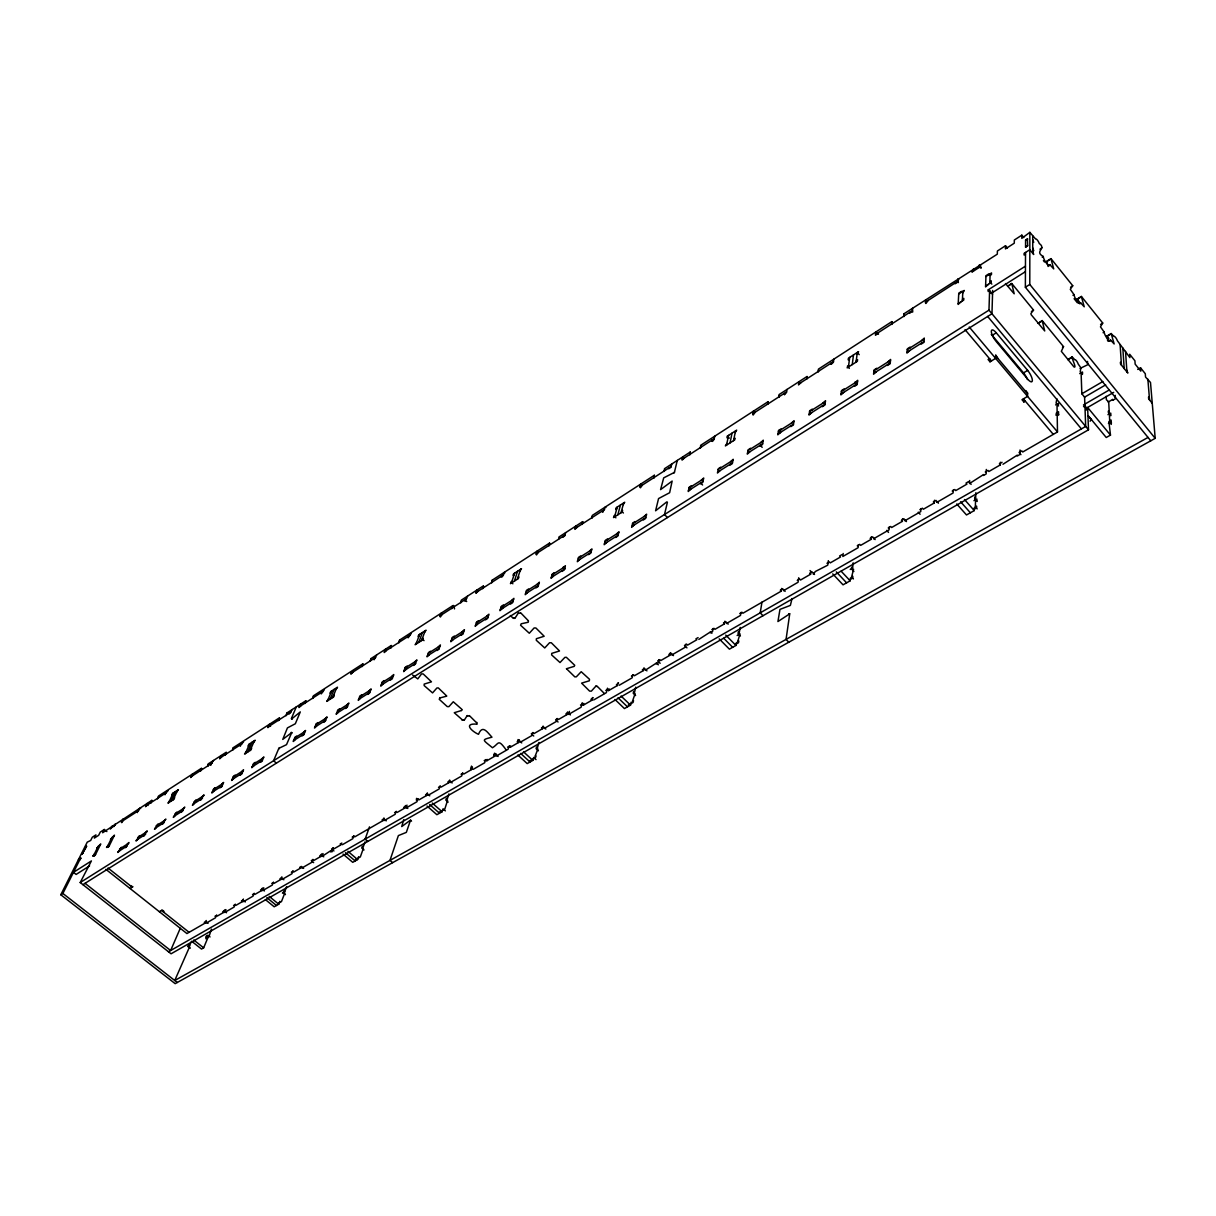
<?xml version="1.0" encoding="UTF-8"?>
<svg xmlns="http://www.w3.org/2000/svg" width="1216" height="1216" viewBox="0 0 1216 1216"><rect width="100%" height="100%" fill="white"/><g stroke="black" fill="none" stroke-linecap="round" stroke-linejoin="round"><path stroke-width="1.5" d="M106.856 831.592L104.257 829.494L100.259 832.094L98.648 835.316L94.331 838.113L95.942 834.875L92.31 837.231L90.683 840.469L87.248 842.141L60.8 894.763L175.18 983.653L1155.2 438.338L1029.785 284.453L1029.846 232.347L1021.82 238.321L1021.835 235.159L1014.326 240.023L1014.281 243.2L1005.434 248.915L1005.495 245.754L997.394 250.998L997.302 254.174L903.898 313.819L903.67 316.251A1.626 1.414 -2.4 0 0 903.99 316.54M1027.687 245.693L1027.383 238.792L1025.59 240.266L1025.559 247.167L1027.657 245.814L1025.544 247.061M1150.777 440.8L1025.362 287.234L1025.514 252.457M1025.696 391.491L1025.696 390.61L1027.596 392.874L1027.581 396.386L1021.987 399.714L1023.887 401.964L1025.286 401.128M1023.887 401.964L1023.902 399.319M1020.026 449.981L1019.996 454.45L1017.26 456.03L1017.275 455.134L1002.987 464.254M1078.121 302.632L1077.118 299.06L1081.374 296.446L1084.231 306.812L1080.598 302.784A5.746 1.566 58.7 0 1 1077.422 301.614A5.746 1.566 58.7 0 1 1074.047 294.667L1070.293 289.347L1072.74 285.714L1050.958 258.613L1046.702 261.303L1048.116 266.486M985.279 471.975L987.954 470.425L988.882 471.504L1000.312 464.907L1000.358 462.217M1038.054 323.41L1042.158 320.583L1063.529 346.651L1061.34 351.318L1073.91 366.867C1078.151 369.588 1067.344 350.375 1074.746 359.799A3.192 0.912 59.1 0 1 1076.418 360.772A3.192 0.912 59.1 0 1 1078.151 363.964L1080.933 367.886L1080.203 371.686L1082.468 374.452M997.622 358.082L995.706 354.905L995.615 358.37L990.022 361.806L988.076 359.495L989.474 358.644M990.022 361.806L990.098 359.206M992.651 290.426L991.967 313.758L82.916 884.655M986.313 469.452L986.176 473.936L983.501 475.471L983.531 474.574L969.547 483.512L969.669 480.518M412.574 675.017L417.787 678.908L421.526 673.892L423.214 673.953L431.482 681.826L424.186 684.091L424.141 685.566L432.562 692.907L436.909 687.982L438.322 687.906L446.789 696.069M1025.453 266.152L988.228 289.849L988.182 291.521L989.596 290.624L992.545 294.196M988.41 284.316L985.568 286.93L985.963 275.698L988.745 273.904L988.73 274.725M89.589 865.883L76.122 874.426L73.462 872.343L91.413 860.913L80.21 882.542L171.076 953.785L1088.502 429.81L988.973 310.156L989.596 290.624M989.824 283.419L990.128 273.828M977.147 508.896L975.338 506.844L975.521 501.524L976.813 500.794L976.874 499.016L973.955 500.688M975.855 492.723L975.658 497.998L974.761 496.964L974.685 498.727L977.086 501.463M956.749 503.971L966.507 514.961L974.259 510.583L974.366 507.604M1029.846 232.347L1035.637 239.02A3.314 0.912 58.2 0 1 1037.43 240.206A3.314 0.912 58.2 0 1 1039.239 243.504C1046.976 248.854 1033.798 251.317 1043.298 256.485A5.806 1.596 58.4 0 0 1046.672 263.462A5.806 1.596 58.4 0 0 1049.986 264.784L1053.71 268.903L1050.958 258.674M439.903 697.543L439.265 699.322L447.214 706.587L448.902 706.648L453.279 701.769L461.791 709.262M979.062 267.535L979.154 265.134L981.069 267.459M1042.158 320.583L1044.726 330.965L1031.29 314.838L1030.864 313.622L1033.524 310.05L1011.742 283.465L1007.623 286.368M973.347 271.229L973.454 268.827M461.533 710.509L454.252 712.713L462.247 719.75M461.533 710.509L461.989 709.734M953.253 489.987L953.101 492.982L936.822 502.36M960.974 301.842L958.162 304.426L958.77 293.147L961.522 291.384L961.476 292.205M962.358 300.945L962.844 291.323M476.809 724.143C462.764 723.079 472.158 731.606 478.496 734.312C482.494 724.356 487.099 731.971 491.978 737.2C480.989 739.997 482.539 739.45 492.465 747.749C499.138 743.706 497.709 738.249 505.993 749.679M958.345 282.583L958.041 278.798L958.755 279.665M955.198 282.948L955.153 283.754L957.858 282.006M919.874 509.686L922.442 508.212L923.37 509.246L934.298 502.938L934.466 500.247M392.616 862.661L389.971 860.396L398.377 835.59L406.326 832.382L410.598 820.025L401.736 826.576L403.773 819.63M920.953 508.622L920.74 511.617L904.826 520.782M528.489 620.905L528.17 622.258L521.162 623.793L520.585 625.252L529.31 633.247L534.128 627.942L535.906 628.003L544.175 636.257L536.393 638.704L536.271 640.254L544.738 647.961L549.556 642.732L551.334 642.778L559.527 650.97L551.76 653.372L551.623 654.907L560.014 662.538L564.878 657.385L566.352 657.294L574.712 665.289L574.241 666.353L566.489 668.724M928.158 300.413L925.923 303.514M921.287 343.231L921.211 344.082L923.947 342.365L924.282 338.078L921.485 340.662M925.452 302.936L925.695 299.714M1081.374 296.446L1102.714 323.015L1100.48 326.846L1104.174 332.074A5.685 1.535 59.1 0 0 1107.548 338.99A5.685 1.535 59.1 0 0 1110.588 340.039L1114.145 343.961L1111.181 333.534L1106.94 336.072L1108.46 341.316L1110.588 340.039M888.227 527.942L890.735 526.482L891.662 527.501L902.363 521.345L902.591 518.639M909.75 350.542L906.969 353.111L907.349 348.825L910.039 347.122L909.963 347.974M912.714 312.026L912.532 308.241M889.352 526.847L889.078 529.857L873.498 538.825M909.69 312.36L909.614 313.166L912.243 311.463M818.064 371.564L818.444 369.117L891.845 321.617L891.586 324.049A1.611 1.398 -1.3 0 1 891.814 324.398L891.997 322.59M887.589 364.557L887.498 365.423L890.173 363.736L890.614 359.45L887.862 361.988M857.265 545.802L859.727 544.373L860.654 545.376L871.127 539.342L871.401 536.651M566.489 668.724L574.849 676.902L576.323 676.826L581.202 671.718L589.502 679.288L589.334 680.793L581.582 683.134L589.593 691.098L591.341 691.159L595.931 686.082M858.42 544.692L858.101 547.702L842.855 556.472L843.205 553.478M853.404 578.922L851.595 577.007L853.571 569.225M850.227 569.468L852.583 568.13L853.176 562.841M876.31 371.701L873.574 374.239L874.061 369.938L876.69 368.266L876.599 369.132M1072.74 285.821L1070.582 287.219M832.747 573.906L843.038 584.835L850.166 580.807L850.501 577.828M878.499 334.126L878.119 332.758M667.417 502.208L664.498 514.52L667.447 517.56M854.666 385.411L854.559 386.278L857.158 384.621L857.69 380.319L854.985 382.827M856.079 362.125L857.295 352.473L859.226 354.662M852.249 364.587L853.48 354.92M828.339 560.652L827.762 565.166L815.343 571.49L813.306 574.256M848.434 367.034L849.68 357.367M843.63 392.388L840.94 394.896L841.518 390.579L844.086 388.938L843.98 389.804M848.646 365.378L847.157 367.855L857.371 361.304L857.569 359.647L856.292 360.468M797.27 580.397L799.626 579.044L800.554 580.017L810.586 574.226L810.966 571.52L810.038 570.547M833.811 359.161L833.355 362.429L830.862 364.025L830.984 363.204L831.698 364.025M822.472 405.794L822.35 406.661L824.904 405.034L825.512 400.718L822.852 403.195M798.714 577.752L798.061 582.266L783.454 590.687M792.042 598.546L790.37 605.401L779.958 609.398L777.936 621.543L789.731 613.822L786.053 639.403L788.804 642.215M1033.524 310.156L1031.411 311.524M811.695 412.619L809.035 415.082L809.689 410.75L812.212 409.154L812.09 410.02M818.398 371.838L818.672 369.998M739.738 613.578L741.988 612.271L742.915 613.229L781.265 591.128L781.675 588.422M806.694 378.906L807.074 376.458L779.076 394.577L778.65 397.039M807.014 378.632L807.302 376.793M1025.574 240.388L1027.702 239.005M801.086 382.538L798.517 384.925L799.049 381.657L799.763 382.447M761.976 602.102L760.213 612.849L762.994 615.722M790.993 425.722L790.856 426.588L793.349 425.007L794.048 420.675L791.418 423.122M780.444 432.394L777.83 434.826L778.574 430.494L781.037 428.929L780.9 429.795M784.502 394.82L784.168 393.467L784.882 394.258M784.016 394.288L786.418 392.738L786.98 389.454M741.015 612.423L740.498 615.418L726.469 623.504M778.97 397.298L779.289 395.458M719.173 638.856L729.402 649.162L735.954 645.438L736.486 642.458M740.164 627.441L739.252 632.715L738.355 631.818L738.051 633.582L740.422 635.998M760.684 442.609L763.268 440.192L762.493 444.539L760.046 446.074L760.213 445.208L762.174 447.336M767.585 404.183L768.026 401.721L700.674 445.299L700.431 448.035L700.857 446.181M767.919 403.894L768.254 402.055M711.831 629.675L714.05 628.398L714.962 629.326L724.402 623.884L724.903 621.178M749.892 451.744L747.308 454.146L748.144 449.798L750.546 448.263L750.378 449.13M711.922 633.262L710.539 631.864L710.372 632.776L712.576 631.499L713.154 628.49M753.19 415.021L755.227 412.163M752.719 414.504L753.342 411.221L753.92 411.844M733.552 440.663L735.528 430.89M730.086 464.284L729.919 465.15L732.306 463.646L733.172 459.298L730.618 461.67M730.041 442.913L732.032 433.139M726.53 445.162L728.551 435.389M685.839 644.252L685.231 647.246L671.749 655.014M719.994 470.668L717.455 473.039L718.352 468.692L720.708 467.187L720.541 468.054M735.194 432.562L736.683 430.145L727.381 436.134L727.046 437.806L728.202 437.061M660.151 663.298L657.704 660.896L659.832 659.665L660.744 660.562L669.803 655.348L670.381 652.642M712.272 441.438L714.081 439.462L714.795 436.164M701.176 480.32L703.699 477.979L702.757 482.326L700.431 483.816L700.614 482.934L702.574 484.986M711.801 440.937L711.983 440.101L712.698 440.861M659.072 659.695L658.418 662.69L656.29 663.906L656.488 663.009L658.327 664.802M690.734 489.197L688.226 491.522L689.198 487.175L691.509 485.701L691.326 486.582M631.438 676.035L633.521 674.834L634.433 675.731L643.325 670.609L643.933 667.903M615.007 699.519L624.431 708.563L630.511 705.128L631.195 702.149M635.725 687.146L634.524 692.406L633.627 691.539L633.232 693.302L635.588 695.582M690.034 454.222L690.232 452.048L689.882 454.845M635.117 693.591L632.487 701.237L633.506 700.659L633.095 702.438L628.246 705.189M682.86 456.821L682.085 460.119L684.517 457.854M632.837 674.834L632.138 677.829L619.187 685.277M666.687 501.95L655.591 510.796L658.555 498.575L669.636 492.723L672.144 481.065L660.577 489.622L663.708 477.858L674.394 472.401L677.297 460.423M607.833 689.274L608.623 690.597L617.348 685.566L617.986 682.875M618.594 683.058L616.436 684.684L617.348 685.566M671.764 463.995L670.974 467.309L668.754 468.738L668.952 467.902M690.232 452.048L664.498 468.707L664.21 471.443L664.514 470.197M607.468 688.18L606.358 692.664L593.666 699.975M608.623 690.597L609.064 688.803M605.781 690.445L607.711 689.715M643.522 519.08L643.31 519.962L645.544 518.533L646.623 514.17L644.176 516.466M654.086 477.447L654.33 475.274L653.934 478.07M582.525 703.851L583.33 705.174L591.873 700.249L592.557 697.558M593.089 697.756L590.961 699.382L591.873 700.249M604.367 693.53L597.162 686.219M634.053 525.069L631.621 527.349L632.73 522.986L634.95 521.588L634.722 522.454M640.437 487.814L642.352 485.108M410.552 820.314L411.525 821.165M582.251 702.742L581.081 707.226L568.632 714.4L569.422 711.406M583.33 705.174L583.786 703.38M639.966 487.327L640.817 484.014L641.394 484.606M580.518 705.006L582.418 704.307M558.053 722.015L555.636 719.75L557.597 718.626L558.509 719.477L566.884 714.643L567.598 711.953M621.042 512.772L623.656 502.938M615.874 536.59L615.646 537.472L617.834 536.074L618.974 531.711L616.558 533.976M617.819 514.839L620.434 505.005M606.602 542.458L604.185 544.707L605.37 540.345L607.544 538.962L607.301 539.843M615.038 515.204L613.518 517.59L622.121 512.073L622.577 510.386L621.498 511.07L623.398 513.015M614.582 516.906L617.226 507.072M557.095 718.519L556.29 721.498L544.069 728.536M602.771 512.134L605.31 506.981L605.887 507.558M517.864 755.03L527.197 763.587L532.836 760.395L533.657 757.446L536.013 759.62M602.3 511.662L602.528 510.826L603.227 511.541M533.733 736.014L531.316 733.78L533.246 732.655L534.158 733.506L542.382 728.764L543.126 726.074M538.901 742.49L537.457 747.718L536.575 746.898L536.089 748.661L538.43 750.819M537.913 748.934L535.025 756.489L535.967 755.957L535.481 757.735L529.477 761.125M588.787 553.736L588.544 554.618L590.687 553.25L591.903 548.887L589.517 551.122M579.698 559.482L577.326 561.716L578.573 557.338L580.686 555.986L580.442 556.867M654.33 475.274L592.298 515.417L591.903 518.138L592.435 516.268M532.806 732.534L531.97 735.513L519.977 742.414M509.489 746.001L510.264 747.278L518.335 742.611L519.11 739.936M518.335 742.611L517.423 741.79L519.46 740.24M582.358 523.792L582.677 521.634L582.175 524.415M577.205 527.197L574.91 529.355L575.867 526.042L576.582 526.741M517.423 741.79L518.077 739.556M510.264 747.278L510.644 745.925M562.248 570.532L561.99 571.414L564.102 570.076L565.379 565.714L563.023 567.918M507.589 747.08L509.352 746.442M508.972 746.274L508.106 749.254L496.341 756.033M562.856 536.469L562.613 537.29L564.65 535.982L565.638 532.654M553.356 576.171L551.015 578.36L552.307 573.998L554.39 572.675L554.131 573.542M486.035 759.529L486.81 760.79L494.73 756.215L495.535 753.54M494.73 756.215L493.833 755.394L495.839 753.874M582.677 521.634L558.934 537.001L558.676 539.098M493.833 755.394L494.502 753.175M486.81 760.79L487.221 759.453M536.256 586.994L535.982 587.875L538.05 586.568L539.372 582.19L537.062 584.379M549.206 545.224L549.556 543.066L549.009 545.847M484.181 760.593L485.914 759.97M485.579 759.772L484.682 762.751L473.13 769.394M461.062 774.288L462.886 773.239L463.782 774.045L471.565 769.561L470.668 768.755L471.504 766.08M536.514 554.922L538.293 552.338M471.565 769.561L472.401 766.901M528.291 620.677L520.706 612.849M527.531 592.511L525.221 594.685L526.574 590.307L528.61 589.015L528.352 589.897M513 617.637L514.079 618.442L515.25 617.591M536.043 554.45L537.077 551.137L537.639 551.684M515.113 618.017L518.487 612.773M462.612 773.026L461.685 775.99L450.346 782.526M476.809 724.143L476.824 722.41M447.564 800.356L444.798 809.096L439.219 812.258M510.781 603.121L510.492 604.002L512.514 602.726L513.897 598.348L511.602 600.506M514.398 581.111L517.545 571.262M427.029 806.041L436.878 814.705L442.107 811.741L443.05 808.822L445.375 810.874M448.902 793.926L447.245 799.125L446.378 798.35L445.831 800.082L448.142 802.134M517.378 579.196L520.524 569.362M502.223 608.532L499.943 610.675L501.357 606.313L503.348 605.036L503.074 605.918M511.966 581.324L510.431 583.665L518.381 578.573L518.913 576.87L517.925 577.509M502.71 608.228L503.546 605.614M511.419 583.026L514.581 573.177M476.672 722.851L469.376 715.601M438.505 787.314L440.298 786.281L441.195 787.071L448.826 782.678L449.677 780.003M462.095 720.191L464.33 719.842M464.178 720.282L467.278 715.51M440.07 786.038L439.113 788.986L427.971 795.401M502.208 576.779L501.509 576.11L501.235 576.931L503.181 575.685L504.275 572.356L504.838 572.903M416.343 800.082L418.106 799.079L419.003 799.854L426.497 795.538L427.378 792.878M485.792 618.944L485.503 619.81L487.494 618.564L488.923 614.186L486.658 616.314M417.924 798.806L416.936 801.754L406.007 808.047L407.01 805.098M477.417 624.249L475.167 626.362L476.626 621.999L478.587 620.753L478.298 621.619M549.556 543.066L492.237 580.138L491.705 582.859M491.918 582.236L492.237 580.138M416.374 799.231L416.662 798.334M483.558 586.188L482.722 588.681L483.345 586.811M439.751 697.984L446.257 696.266M478.101 591.234L475.912 593.302L477.037 589.973L477.736 590.642M394.577 812.638L396.31 811.634L397.206 812.41L404.563 808.169L405.475 805.524M461.305 634.448L461.016 635.314L462.962 634.083L464.436 629.721L462.202 631.818M674.546 472.051L673.877 473.07M396.188 811.346L395.17 814.294L384.423 820.481M464.998 601.084L467.567 596.098M453.097 639.646L450.862 641.744L452.382 637.366L454.298 636.15L453.994 637.017M276.397 763.146L273.585 760.745L278.814 748.372L286.52 744.648L291.749 732.549L282.766 739.404L287.432 727.898L295.336 723.748L300.291 711.907L291.718 718.914M464.542 600.643L464.831 599.807L466.686 601.57M352.214 837.079L353.871 836.122L354.768 836.866L383.025 820.587L383.952 817.942M483.33 585.899L461.366 600.111L460.803 602.832M461.016 602.209L461.457 600.962M437.304 649.648L436.985 650.514L438.9 649.314L440.435 644.951L438.216 647.018M454.51 608.912C453.386 599.351 450.346 613.533 452.686 606.632M365.028 841.882L363.204 847.02L362.338 846.29L361.73 848.008L364.025 849.954M363.402 848.297L360.331 856.93L355.452 859.697M440.405 616.968L442.092 614.506M429.233 654.74L427.044 656.822L428.594 652.46L430.479 651.259L430.175 652.126M343.003 854.073L352.746 862.326L357.626 859.56L358.659 856.657M365.119 839.131L369.482 826.865M439.934 616.527L441.134 613.214L441.682 613.73M353.826 835.787L352.762 838.721L342.395 844.694M421.557 640.619L425.144 630.785M413.744 664.559L413.425 665.426L415.294 664.24L416.875 659.893L414.702 661.945M406.281 669.271L407.238 666.657M416.039 644.161L419.642 634.311M418.79 642.382L422.393 632.548M405.84 669.56L403.666 671.612L405.278 667.25L407.117 666.079L406.798 666.946M408.15 637.792L411.282 633.384M330.934 851.93L330.813 850.668L332.135 851.793M330.494 851.55L332.12 850.607L333.214 847.689M390.64 679.182L390.321 680.048L392.145 678.893L393.771 674.546L391.613 676.567M407.694 637.366L407.998 636.53M313.637 862.63L311.296 860.67L312.907 859.742L313.789 860.487L320.659 856.52L321.632 853.89M323.03 853.556L321.936 856.474L330.813 850.668M382.888 684.091L380.745 686.113L382.386 681.766L384.195 680.61L383.876 681.477M452.671 605.735L399.562 640.102L398.924 642.808M399.167 642.185L399.638 640.163M312.938 859.378L311.843 862.296L301.826 868.057M391.537 645.696L390.594 648.189L391.294 646.319M367.977 693.53L367.642 694.412L369.436 693.272L371.108 688.91L368.98 690.916M386.293 650.56L384.195 652.536L385.472 649.207L386.156 649.846M282.416 893.061L284.696 891.754L286.672 886.662M293.026 870.869L291.901 873.772L282.051 879.442M284.787 893.03L281.474 901.588L278.434 903.321M374.102 659.771L376.686 654.907M360.362 698.349L358.249 700.355L359.921 696.008L361.714 694.868L361.38 695.75M265.362 899.566L274.193 906.786L278.753 904.202L279.862 901.33M373.646 659.346L373.966 658.525M391.309 645.438L370.91 658.631L370.242 661.337M370.485 660.714L370.91 658.631M345.724 707.621L345.39 708.487L347.153 707.378L348.855 703.03L346.758 705.006M362.839 664.726L362.11 666.596L363.082 664.103M271.776 883.47L273.326 882.573L274.208 883.287L280.835 879.472L281.869 876.842M273.448 882.162L272.293 885.066L262.626 890.644L263.781 887.741M338.261 712.348L336.163 714.324L337.881 709.977L339.629 708.867L339.294 709.734M352.67 671.278L350.816 674.105L352.853 672.159M252.518 894.566L254.038 893.684L254.919 894.398L261.44 890.644L262.474 888.03M254.19 893.274L253.019 896.162L243.504 901.649M323.897 721.438L323.547 722.319L325.28 721.21L327.013 716.878L324.946 718.838M330.144 699.2L334.111 689.396M332.713 697.558L336.665 687.754M316.555 726.089L314.488 728.034L316.251 723.702L317.969 722.608L317.619 723.474M327.59 700.842L331.558 691.038M233.578 905.494L235.068 904.628L235.95 905.327L242.364 901.634L243.413 899.034M235.266 904.187L234.08 907.075L224.717 912.471L225.918 909.583M321.298 693.865L324.429 689.548M302.465 735.011L302.1 735.878L303.802 734.798L305.581 730.466L303.529 732.412M320.842 693.454L321.191 692.634M214.943 916.241L217.284 916.074L223.592 912.441L224.671 909.857M295.26 739.571L293.208 741.502L295.017 737.17L296.689 736.106L296.339 736.972M362.854 663.845L313.5 695.78L312.77 698.47M313.272 697.224L313.561 695.841M206.522 935.773L205.823 937.46L209.365 935.438L211.462 929.13M306.037 700.994L305.003 703.471L305.778 701.617M216.646 914.934L215.445 917.806L206.234 923.111M191.642 941.245L201.522 949.058L203.65 947.842L207.951 937.521L207.115 936.867L207.83 935.18L210.049 936.943M300.382 704.262L298.999 707.56L300.99 705.675M105.914 869.364L186.93 933.569L205.139 923.081L206.234 920.497M296.294 706.906L291.338 718.656L292.205 719.127M289.53 713.078L289.18 713.914L292.205 709.551M305.824 700.75L286.839 713.017L286.079 715.707M286.611 714.461L286.976 713.123M187.568 946.58L189.666 945.394L191.079 942.05M189.65 946.671L174.739 980.506L1148.026 437.426M260.741 761.429L260.376 762.28L262.018 761.246L263.857 756.93L261.85 758.83M279.558 718.124L278.494 720.602L279.3 718.747M269.344 724.341L267.915 727.639L269.876 725.785L270.56 726.362M253.81 765.822L251.803 767.706L253.673 763.39L255.299 762.371L254.919 763.222M180.272 928.279L170.635 950.532L85.029 883.333M250.116 750.485L254.387 740.742M240.449 774.273L240.069 775.139L241.68 774.121L243.565 769.804L241.574 771.689M233.624 778.59L231.648 780.459L233.548 776.158L235.144 775.139L234.764 776.006M245.343 753.54L249.63 743.797M247.73 752.02L252.001 742.277M86.579 846.23L82.11 854.058L86.579 846.23L85.561 846.898M240.449 746.046L240.373 744.846M220.506 786.904L220.126 787.755L221.707 786.752L223.622 782.45L221.662 784.32M213.803 791.145L211.842 792.999L213.773 788.698L215.338 787.694L214.958 788.561M279.33 717.881L233.35 747.627L232.53 750.287M232.818 749.679L233.35 747.627M226.13 753.114L225.31 754.969L226.419 752.506M221.54 757.006L219.64 758.83L221.13 755.531M200.914 799.307L200.518 800.158L204.014 794.884L202.084 796.723M210.93 765.122L210.854 763.922M210.474 764.742L213.499 760.471M194.332 803.472L192.402 805.311L195.898 800.037L195.502 800.888M226.191 752.263L208.483 763.709L207.647 766.369M207.936 765.746L208.483 763.709M181.67 811.482L181.275 812.349L184.771 807.09L182.841 808.914M201.704 768.482L200.579 770.944L201.43 769.09M192.158 774.273L190.638 777.556L192.508 775.762M175.195 815.586L173.28 817.395L176.776 812.166L176.381 813.018M170.909 801.253L175.438 791.57M173.143 799.824L177.658 790.142M162.746 823.46L162.351 824.326L165.847 819.098L163.947 820.906M156.393 827.488L154.493 829.297L157.989 824.068L157.594 824.934M168.69 802.682L173.219 792.999M144.142 835.24L143.746 836.091L147.242 830.893L145.358 832.686M165.011 794.762L164.95 793.577M164.57 794.398L168.112 790.613M137.894 839.192L136.025 840.986L139.521 835.787L139.11 836.638M201.476 768.238L158.536 796.024L157.578 798.623M157.654 798.669L158.521 796.83M147.106 803.426L145.54 806.694L147.364 804.946L148.018 805.478M151.179 802.423L151.833 800.356L150.89 803.031M125.871 846.807L125.461 847.674L128.957 842.49L127.087 844.254M137.408 812.577L137.362 811.406M136.967 812.212L139.977 808.047L140.63 808.579M119.715 850.698L117.861 852.477L121.357 847.309L120.946 848.16M107.221 847.005L111.978 837.322M107.92 846.564L107.51 847.4L108.923 846.503L114.486 835.149L112.678 836.882M121.767 822.67L122.922 819.067L123.576 819.599M121.326 822.32L123.135 820.602M113.818 826.622L115.018 824.174M110.93 828.491L112.13 826.044M104.257 829.494L102.646 832.732L151.833 800.356M93.48 855.79L98.268 846.123M94.164 855.35L93.754 856.186L95.152 855.289L100.761 843.965L98.967 845.682M60.8 894.763L62.867 893.471L80.408 858.511M279.406 747.582L279.072 748.843M467.142 715.95L469.239 716.042M111.735 826.865L110.23 828.932L115.322 824.539L114.623 824.995M973.408 269.633L971.964 272.11L980.43 266.638L980.491 265.042L979.123 265.939L981.038 268.265M121.722 821.514L138.791 810.479M145.935 805.874L166.41 792.634M191.018 776.735L212.374 762.934M220.005 758.009L241.938 743.842M268.28 726.818L291.156 712.029M299.349 706.739L322.863 691.539M351.135 673.269L375.714 657.385M384.514 651.7L409.807 635.36M440.238 615.691L466.716 598.591M476.201 592.466L503.454 574.849M536.302 553.63L564.893 535.146M575.153 528.519L604.626 509.474M640.178 486.506L671.171 466.473M682.282 459.298L714.263 438.626M752.871 413.683L786.57 391.917M798.654 384.104L833.477 361.608M875.55 334.415L912.319 310.658M925.513 302.13L957.904 281.2M240.008 745.666L243.565 741.821M878.028 333.564L875.459 335.221L875.824 331.983L876.402 332.637M172.444 794.656L171.714 795.127L172.49 793.486L178.402 789.67L176.882 791.798M248.9 745.469L248.11 745.97L248.839 744.314L255.178 740.225L253.658 742.398M330.889 692.71L330.038 693.257L330.706 691.585L337.516 687.207L335.996 689.426M419.018 635.998L418.106 636.591L418.73 634.904L426.056 630.192L424.521 632.457M514.049 574.849L513.061 575.487L513.593 573.815L521.512 568.723L519.977 571.034M616.77 508.759L615.706 509.443L616.162 507.756L624.72 502.254L623.2 504.61M849.467 359.024L848.206 359.83L848.418 358.188L858.572 351.652L857.082 354.114M82.141 853.693L83.159 853.039M100.35 844.786L96.763 848.221L97.447 847.765M114.076 835.97L110.458 839.435L111.158 838.979M958.725 293.968L964.227 290.442L962.768 292.965M985.933 276.518L991.526 272.931L991.466 274.558L990.067 275.454M169.465 801.025L167.945 803.153L173.873 799.353L174.663 797.681L173.918 798.167M246.088 751.868L244.553 754.057L250.922 749.983L251.651 748.296L250.861 748.813M328.274 699.154L326.739 701.389L333.579 697.011L334.248 695.324L333.397 695.871M416.662 642.458L415.127 644.738L422.484 640.026L423.092 638.324L422.18 638.917L424.034 640.65M726.879 443.475L725.359 445.907L734.722 439.903L735.072 438.231L733.886 438.976M78.371 859.818L81.092 858.07L79.587 860.153M1025.498 254.098L1024.07 255.01L1024.085 253.384L1029.815 249.706L1033.706 254.509L1032.734 251.682M1039.984 249.189L1042.142 247.654M94.301 854.118L92.781 856.231L95.562 854.453M108.042 845.348L106.522 847.461L109.334 845.667M962.434 299.288L963.817 298.406L963.741 300.063L958.208 303.605M985.598 286.11L991.222 282.507L991.283 280.866L989.87 281.762L991.83 284.118M1042.234 257.169L1043.298 256.485M1025.301 271.746L991.177 293.406L988.228 289.849M119.518 849.072L128.546 843.342M137.651 837.566L146.832 831.744M156.104 825.877L165.437 819.949M174.861 813.975L184.376 807.956M193.967 801.876L203.634 795.735M213.393 789.549L223.242 783.317M233.168 777.024L243.185 770.67M253.293 764.256L263.492 757.796M294.652 738.036L305.231 731.333M315.902 724.569L326.678 717.744M337.546 710.843L348.521 703.897M359.586 696.874L370.774 689.791M382.052 682.632L393.452 675.412M404.958 668.116L416.556 660.759M428.29 653.326L440.116 645.818M452.078 638.248L464.147 630.587M476.322 622.866L488.634 615.068M501.068 607.179L513.623 599.23M526.3 591.189L539.114 583.072M552.049 574.864L565.121 566.58M578.314 558.205L591.66 549.754M605.142 541.211L618.746 532.578M632.518 523.853L646.41 515.052M689.016 488.042L703.517 478.846M718.17 469.558L732.99 460.165M747.977 450.665L763.116 441.058M778.422 431.361L793.911 421.542M809.567 411.616L825.39 401.584M841.396 391.446L857.584 381.17M873.954 370.804L890.522 360.301M907.273 349.676L924.221 338.945M1008.672 285.714L1011.742 283.526M1046.748 261.577L1049.925 259.555M118.286 851.61L127.315 845.895M136.435 840.119L145.616 834.313M154.888 828.43L164.251 822.518M173.675 816.544L183.19 810.525M192.782 804.445L202.464 798.319M212.238 792.133L222.087 785.901M232.028 779.608L242.06 773.254M252.168 766.84L262.382 760.38M293.573 740.635L304.152 733.932M314.838 727.168L325.63 720.343M336.513 713.458L347.487 706.496M358.583 699.489L369.77 692.39M381.064 685.246L392.479 678.026M403.986 670.73L415.614 663.374M427.348 655.941L439.204 648.432M451.166 640.862L463.25 633.217M475.456 625.48L487.783 617.682M500.217 609.809L512.787 601.844M525.494 593.803L538.308 585.686M551.274 577.494L564.361 569.21M577.57 560.834L590.93 552.383M604.428 543.841L618.062 535.207M631.834 526.482L645.757 517.666M688.423 490.656L702.954 481.46M717.638 472.158L732.473 462.764M747.475 453.264L762.645 443.673M777.982 433.96L793.486 424.141M809.172 414.215L825.026 404.168M841.062 394.03L857.265 383.754M873.666 373.373L890.264 362.87M907.045 352.245L924.023 341.498M1048.906 265.453L1049.986 264.784M80.21 882.542L988.973 310.156M1025.362 287.234L1029.785 284.453M991.268 334.4A8.254 2.584 58.6 0 1 992.15 335.373L996.269 332.819L1027.657 370.394A8.178 2.508 59 0 1 1032.369 380.395A8.178 2.508 59 0 1 1027.626 379.073L996.056 341.331A8.269 2.569 58.6 0 1 991.314 331.284A8.269 2.569 58.6 0 1 996.269 332.804M1072.983 295.321L1074.047 294.667M1039.087 322.772L1042.203 320.872M1077.163 299.349L1080.355 297.388M130.416 885.78L132.909 886.753L130.051 888.486M1079.519 303.453L1080.598 302.784M1062.48 347.274L1063.529 346.651M1100.571 324.49L1102.73 323.076M992.15 335.373L1023.522 372.886L1027.657 370.394M1103.11 332.713L1104.174 332.074M1071.98 356.972L1067.891 359.723M1068.925 359.115L1072.026 357.261M1106.986 336.361L1110.162 334.461M159.357 911.711L162.23 910.009L163.962 911.392L163.248 911.818M1080.021 368.448L1087.666 364.77L1087.53 361.426M1079.717 373.631L1082.498 371.99L1082.559 373.677L1081.161 374.498L1081.845 393.786L1084.611 397.13L1105.648 384.879M1055.625 404.928L1058.376 403.332L1058.406 405.05L1057.023 405.855L1057.145 412.513L1058.984 414.702M1081.845 393.786L1102.882 381.505M1057.145 412.513L1058.528 411.707L1058.558 413.455L1055.792 415.051M1137.72 369.451L1140.547 367.81L1145.29 373.722L1145.548 377.051L1150.503 382.478L1155.2 438.338M1083.456 404.943L1109.326 389.926M1083.517 406.691L1084.93 405.87L1087.697 409.23L1088.502 429.81M1113.704 392.373L1086.207 408.287L1084.368 406.053M1086.283 410.05L1087.697 409.23M291.369 872.161L292.95 871.249L293.831 871.978L300.58 868.087L299.698 867.358L301.294 866.446L303.635 868.391M341.848 843.053L340.191 843.995L341.088 844.755L334.096 848.783L333.214 848.038L331.573 848.981L333.929 850.972M470.668 768.755L472.507 767.691M698.09 637.594L695.917 638.856L696.829 639.768L687.587 645.103L686.66 644.191L684.502 645.438L686.949 647.87M826.956 563.282L829.358 561.898L830.285 562.886L840.53 556.974L839.602 555.986L842.034 554.587M952.219 491.036L954.834 489.531L955.761 490.58L966.933 484.135L966.006 483.086L968.65 481.551L971.128 484.378M1002.075 462.278L999.385 463.828L1000.312 464.907M1108.08 402.101L1112.61 399.486L1113.263 400.307M656.488 663.009L645.21 670.29M710.539 631.864L698.835 639.418M1058.102 415.37L1056.263 413.166L1057.206 416.024L1057.494 431.954L1022.747 451.987L1021.82 450.893L1019.069 452.474L1020.938 454.647M168.477 951.763L1085.69 426.436L1084.581 396.644M1107.943 414.686L1110.74 413.09L1110.831 414.823L1109.433 415.629L1109.706 420.842L1111.515 423.031M1109.706 420.842L1111.12 420.052L1111.211 421.8L1108.414 423.396M737.124 635.512L740.027 633.87L737.702 641.592L738.796 640.969L738.477 642.747L735.558 644.404M205.823 938.737L207.951 937.521M851.595 577.007L852.781 576.323L852.583 578.117L849.437 579.91M975.338 506.844L976.63 506.114L976.57 507.893L973.621 509.565M1111.302 424.414L1108.901 421.496L1110.482 435.1L1106.241 437.502L1088.198 415.72M518.548 613.031L520.57 613.274M788.758 613.852L789.64 613.715M595.931 686.082L597.086 686.538M62.867 893.471L177.293 982.482M189.666 945.394L188.83 944.726L188.115 946.413L190.334 948.161M108.042 868.026L132.194 887.178M161.5 910.434L189.103 932.322M193.77 940.014L203.65 947.842M208.042 923.385L205.747 921.546L204.288 922.382L205.139 923.081M226.526 912.745L224.215 910.89L222.726 911.742L223.592 912.441M242.364 901.634L241.482 900.934L243.002 900.053L245.313 901.938M264.434 890.948L262.109 889.048L260.558 889.93L261.44 890.644M269.131 896.314L278.753 904.202M266.851 897.621L276.473 905.494M285.441 894.626L283.191 892.772L283.845 891.07L284.696 891.754M283.86 879.761L281.534 877.83L279.969 878.742L280.835 879.472M323.745 856.824L321.389 854.848L319.778 855.79L320.659 856.52M347.882 851.291L357.626 859.56M345.45 852.69L355.178 860.943M365.134 839.131L367.81 841.426M386.217 820.876L383.846 818.824L382.143 819.812L383.025 820.587M291.217 732.366L292.038 732.99M407.801 808.473L405.414 806.39L403.682 807.394L404.563 808.169M429.643 804.551L439.493 813.23M429.765 795.826L427.378 793.729L425.6 794.747L426.497 795.538M432.258 803.046L442.107 811.741M452.124 782.967L449.738 780.824L447.929 781.873L448.826 782.678M495.702 754.315L498.104 756.504M523.488 751.807L532.836 760.395M520.676 753.418L530.009 761.991M519.338 740.681L521.74 742.915M545.832 729.053L543.415 726.803L541.47 727.913L542.382 728.764M566.884 714.643L565.972 713.777L567.963 712.637L570.38 714.932M510.355 615.524L512.909 617.956M618.032 697.786L627.471 706.846M510.978 581.962L512.863 583.786M621.072 696.054L630.511 705.128M646.942 670.882L644.495 668.496L642.398 669.712L643.325 670.609M563.266 567.036L565.197 568.936M673.482 655.622L671.034 653.205L668.891 654.436L669.803 655.348M725.724 635.102L735.954 645.438M723.718 638.278L732.67 647.307M724.402 623.884L723.49 622.957L725.709 621.665L728.171 624.158M613.974 515.903L615.874 517.834M781.265 591.128L780.338 590.155L782.663 588.818L785.126 591.386M810.586 574.226L809.658 573.253L812.03 571.885L814.507 574.484M836.304 571.87L846.594 582.829M841.153 571.216L850.166 580.807M852.583 568.13L851.686 567.158L851.489 568.936L853.89 571.49M727.381 436.134L729.296 438.186M875.14 539.6L872.662 536.91L870.2 538.338L871.127 539.342M778.574 430.494L780.535 432.622M886.662 530.389L888.516 532.426M906.452 521.588L903.974 518.867L901.436 520.311L902.363 521.345M918.247 512.194L920.102 514.246M934.298 502.938L933.371 501.904L935.955 500.414L938.433 503.196M847.37 366.183L849.315 368.387M964.501 499.548L974.259 510.583M855.091 381.961L857.067 384.195M960.625 501.767L970.368 512.772M1089.034 416.845L1091.102 419.186L1090.098 421.238M1091.694 420.067L1088.305 416.115M965.048 329.658L991.42 360.939M1023.386 398.878L1053.299 434.386M995.676 355.771L1027.596 393.741M969.243 327.013L1057.494 431.954M1058.528 405.962L1056.081 403.058L1056.902 398.772M987.666 316.449L1081.389 428.898M1087.636 407.466L1110.482 435.1M1005.495 283.571L1014.19 293.786L1011.773 283.738M1110.831 415.705L1108.445 412.802L1108.354 411.084L1109.25 412.163L1108.688 401.751L1106.362 399.714L1106.18 396.31M1005.495 245.754L1007.41 248.094M1032.734 247.912L1033.706 250.724L1032.734 249.523M1021.835 235.159L1023.75 237.53M1121.334 363.432L1120.407 362.307L1120.529 364.01L1127.84 373.069L1126.806 370.211M1149.424 398.21L1148.527 397.1L1148.664 398.833L1152.251 403.286M1111.181 333.534L1113.917 336.437A3.222 0.866 59.1 0 1 1115.558 337.455A3.222 0.866 59.1 0 1 1117.337 340.678L1129.922 357.61L1129.694 354.266L1134.923 360.787L1135.151 364.131L1140.79 371.123L1140.547 367.81M1032.718 239.628L1033.691 242.41L1032.718 241.224M1077.118 299.06L1079.489 302.009M1106.94 336.072L1108.855 338.458M1043.389 260.604L1044.498 261.987M1074.093 298.695L1077.361 302.754M1107.381 339.994L1108.46 341.316M1147.858 379.164L1149.561 399.958M1125.53 351.394L1126.928 371.929M1122.824 348.034L1124.192 368.554M1120.118 344.675L1121.441 365.15M1115.224 395.337L1115.422 398.742L1112.655 400.338L1112.61 399.486M1032.718 235.919L1032.734 253.308M1023.522 372.886A8.162 2.523 59 0 1 1027.474 379.559M891.845 321.617A1.611 1.383 -1.4 0 1 892.058 321.982M904.218 314.108A1.626 1.398 -2.5 0 1 903.898 313.819"/></g></svg>
